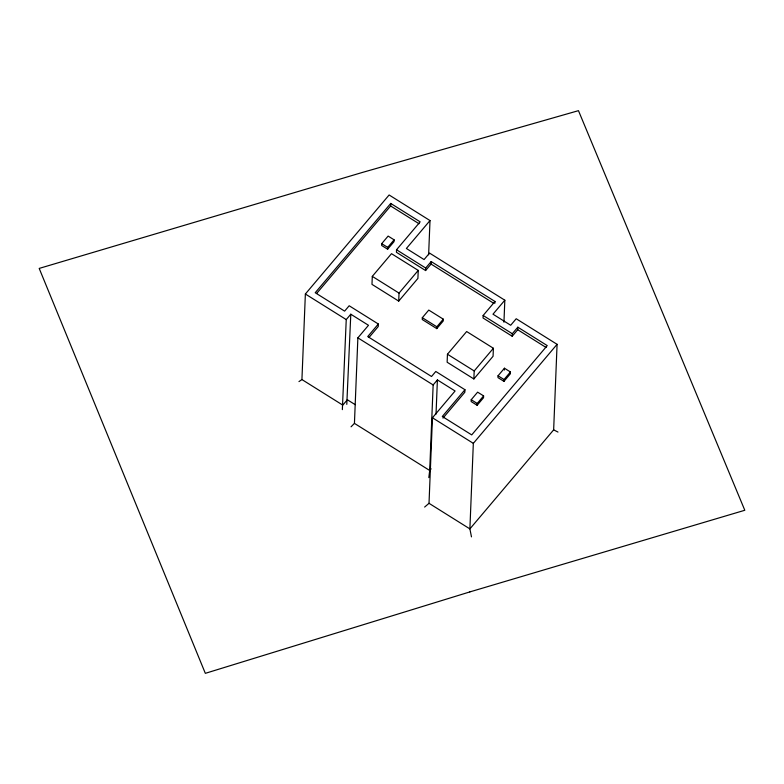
<?xml version="1.0" encoding="UTF-8"?>
<svg xmlns="http://www.w3.org/2000/svg" width="784" height="784" viewBox="0 0 784 784"><rect width="100%" height="100%" fill="white"/><g stroke="black" fill="none" stroke-linecap="round" stroke-linejoin="round"><path stroke-width="1.18" d="M298.959 381.602L301.928 379.554L305.368 294.01L389.119 194.981L430.004 220.559L428.623 254.78M351.046 426.81L354.437 423.38L357.876 337.845L368.49 325.291L350.791 314.217L346.244 319.588L342.353 409.63M350.791 314.217L346.793 404.377M372.302 276.37L371.979 284.367L398.713 301.105L417.911 278.408L418.235 270.402L391.5 253.673L372.302 276.37L399.036 293.098L398.713 301.105M494.91 303.163L494.978 301.477L431.171 261.552L431.063 264.081L425.594 270.549L396.43 252.301L396.528 249.763L420.155 221.843L390.736 203.438L315.217 292.736L344.627 311.14L349.174 305.76L378.339 324.017L378.231 326.546L369.137 337.306M381.72 243.648L381.651 245.47L387.629 249.214L394.029 241.648L394.107 239.826L388.119 236.082L381.72 243.648L387.708 247.391L387.629 249.214M316.687 293.402L390.638 205.967L390.736 203.438M422.321 317.706L422.253 319.529L436.766 328.614L443.215 320.989L443.283 319.166L428.77 310.082L422.321 317.706L436.845 326.791L436.766 328.614M425.594 270.549L425.692 268.02L431.171 261.552M424.634 507.062L429.015 503.308L432.445 417.774L455.092 390.991L437.403 379.917L433.15 384.944L429.71 470.488L428.819 477.613M436.022 414.138L437.403 379.917M447.458 354.231L447.135 362.228L473.869 378.956L493.067 356.269L493.391 348.263L466.656 331.534L447.458 354.231L474.193 370.959L473.869 378.956M378.339 324.017L367.725 336.561L431.533 376.496L435.786 371.469L464.951 389.717L464.843 392.245L442.98 418.107M471.223 399.722L471.155 401.545L477.133 405.289L483.532 397.723L483.61 395.9L477.623 392.157L471.223 399.722L477.211 403.466L477.133 405.289M430.004 220.559L406.386 248.489L424.075 259.563L429.554 253.095L504.827 300.203L492.989 314.188L510.688 325.262L516.205 318.745L557.081 344.323L473.33 443.352L469.89 528.896L471.478 536.873M494.978 301.477L483.14 315.472L483.042 318L512.207 336.248L517.724 329.731L517.822 327.193L547.232 345.597L471.713 434.895L442.303 416.49L464.951 389.717M498.046 375.791L497.977 377.614L503.955 381.357L510.355 373.792L510.433 371.969L504.445 368.225L498.046 375.791L504.034 379.534L503.955 381.357M503.945 322.195L504.827 300.203M504.377 370.048L504.445 368.225M512.207 336.248L512.305 333.719L517.822 327.193M429.015 503.308L469.89 528.896L553.651 429.857L557.081 344.323M387.708 247.391L394.107 239.826M399.036 293.098L418.235 270.402M436.845 326.791L443.283 319.166M474.193 370.959L493.391 348.263M477.211 403.466L483.61 395.9M504.034 379.534L510.433 371.969M431.131 468.812L429.71 470.488L354.437 423.38M553.651 429.857L557.983 432.062M390.638 205.967L419.038 223.744M431.063 264.081L493.842 303.369M396.528 249.763L425.692 268.02M517.724 329.731L546.115 347.498M483.14 315.472L512.305 333.719M305.368 294.01L346.244 319.588M357.876 337.845L433.15 384.944M432.445 417.774L473.33 443.352M355.221 404.681L347.351 399.762L342.804 405.132L301.928 379.554M469.822 591.92L205.33 673.338L39.2 268.412L362.11 172.529L578.465 110.662L744.8 510.266L469.822 591.92"/></g></svg>
